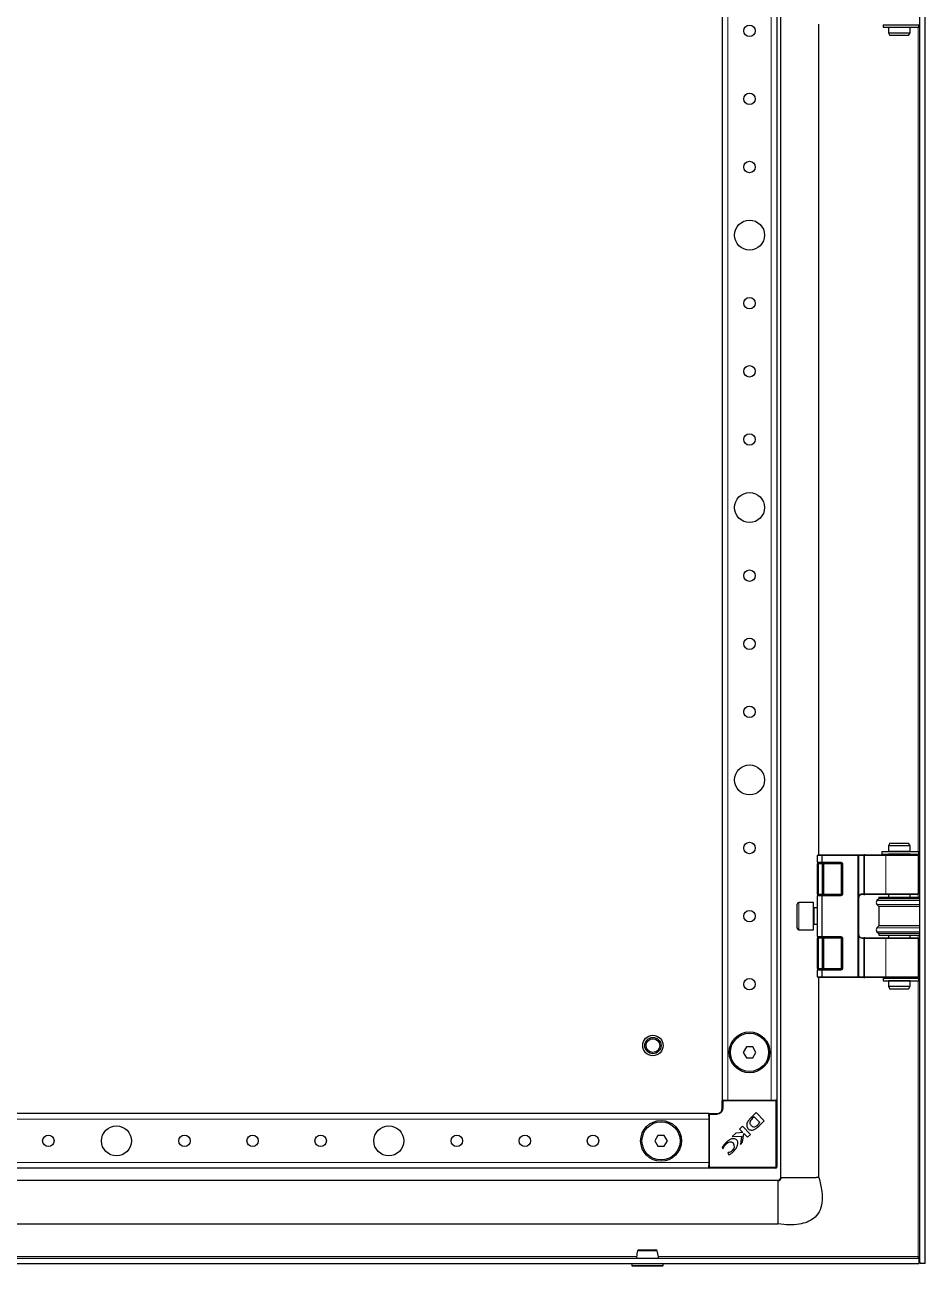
# Model space of a CAD drawing. Header units: millimetres. Extents: x -1275 to 3240, y -1281 to 1219.
# Drawn here: x 61.1 to 391.7, y -899.7 to -444 of the extents above; entities that cross this region are included whole.
import ezdxf

# ---------------------------------------------------------------- set-up
doc = ezdxf.new("R2010")
doc.units = ezdxf.units.MM

msp = doc.modelspace()

# ---------------------------------------------------------------- linework, layer by layer
at = {"color": 7, "linetype": 'Continuous', "lineweight": 25}
for p, q in [((389.74, -898.72), (389.74, 456.28)), ((391.74, -898.72), (391.74, 456.28)), ((338.74, -867.22), (338.74, 424.78)), ((317.24, 396.28), (317.24, -838.72)), ((337.24, 396.28), (337.24, -838.72)), ((352.74, -748.72), (352.74, -443.72)), ((376.3, -444.02), (376.3, -444.92)), ((376.3, -444.02), (376.32, -444.02)), ((376.3, -444.92), (376.32, -444.92)), ((376.32, -444.02), (376.32, -444.92)), ((376.32, -444.02), (376.4, -444.02)), ((376.32, -444.92), (376.4, -444.92)), ((376.4, -444.02), (389.39, -444.02)), ((376.4, -444.92), (389.39, -444.92)), ((378.24, -444.97), (378.24, -446.97)), ((382.77, -444.97), (378.24, -444.97)), ((378.74, -444.92), (378.74, -444.97)), ((386.24, -444.97), (382.77, -444.97)), ((385.74, -444.97), (385.74, -444.92)), ((386.24, -446.97), (386.24, -444.97)), ((389.39, -444.92), (389.39, -444.02)), ((378.24, -446.97), (378.82, -447.97)), ((378.24, -446.97), (382.77, -446.97)), ((382.7, -447.97), (378.82, -447.97)), ((385.67, -447.97), (382.7, -447.97)), ((382.77, -446.97), (386.24, -446.97)), ((385.67, -447.97), (386.24, -446.97)), ((378.82, -744.47), (378.24, -745.47)), ((378.24, -745.47), (378.24, -747.47)), ((386.24, -745.47), (378.24, -745.47)), ((378.82, -744.47), (385.67, -744.47)), ((386.24, -745.47), (385.67, -744.47)), ((386.24, -747.47), (386.24, -745.47)), ((352.24, -751.42), (352.24, -748.92)), ((352.24, -751.42), (352.24, -752.02)), ((352.44, -748.72), (353.83, -748.72)), ((353.87, -751.72), (352.54, -751.72)), ((353.74, -748.92), (353.74, -751.42)), ((353.83, -748.72), (367.04, -748.72)), ((360.94, -751.72), (353.87, -751.72)), ((367.04, -748.72), (369.26, -748.72)), ((367.24, -748.92), (367.24, -793.52)), ((369.54, -748.72), (369.26, -748.72)), ((369.54, -748.72), (377.43, -748.72)), ((375.87, -747.52), (375.87, -748.42)), ((375.87, -747.52), (375.92, -747.52)), ((375.87, -748.42), (375.92, -748.42)), ((375.92, -747.52), (389.39, -747.52)), ((375.92, -748.42), (389.39, -748.42)), ((377.43, -748.72), (389.04, -748.72)), ((382.77, -747.47), (378.24, -747.47)), ((378.24, -748.47), (378.24, -748.72)), ((382.77, -748.47), (378.24, -748.47)), ((378.74, -747.47), (378.74, -747.52)), ((378.74, -748.42), (378.74, -748.47)), ((386.24, -747.47), (382.77, -747.47)), ((386.24, -748.47), (382.77, -748.47)), ((385.74, -747.52), (385.74, -747.47)), ((385.74, -748.47), (385.74, -748.42)), ((386.24, -748.72), (386.24, -748.47)), ((389.24, -763.02), (389.24, -748.92)), ((389.39, -748.42), (389.39, -747.52)), ((352.24, -763.12), (352.24, -752.02)), ((354.24, -763.12), (354.24, -752.02)), ((361.24, -763.12), (361.24, -752.02)), ((352.24, -763.12), (352.24, -763.72)), ((352.24, -778.72), (352.24, -763.72)), ((352.54, -763.42), (353.87, -763.42)), ((353.74, -763.72), (353.74, -778.72)), ((353.87, -763.42), (360.94, -763.42)), ((369.26, -763.22), (368.74, -763.22)), ((369.26, -763.22), (369.54, -763.22)), ((377.43, -763.22), (369.54, -763.22)), ((374.74, -764.82), (374.04, -765.5)), ((374.74, -764.22), (374.74, -764.82)), ((374.74, -764.22), (389.74, -764.22)), ((389.74, -764.82), (374.74, -764.82)), ((389.04, -763.22), (377.43, -763.22)), ((378.24, -763.22), (378.24, -764.22)), ((386.24, -764.22), (386.24, -763.22)), ((344.74, -775.62), (344.74, -766.82)), ((350.74, -766.22), (345.34, -766.22)), ((350.74, -776.22), (350.74, -766.22)), ((352.24, -768.22), (350.99, -768.22)), ((374.04, -766.93), (374.74, -767.62)), ((374.74, -767.62), (374.74, -774.82)), ((389.74, -767.62), (374.74, -767.62)), ((350.99, -774.22), (352.24, -774.22)), ((345.34, -776.22), (350.74, -776.22)), ((352.24, -778.72), (352.24, -779.32)), ((353.87, -779.02), (352.54, -779.02)), ((360.94, -779.02), (353.87, -779.02)), ((368.74, -779.22), (369.26, -779.22)), ((369.54, -779.22), (369.26, -779.22)), ((369.54, -779.22), (377.43, -779.22)), ((374.74, -774.82), (374.04, -775.5)), ((374.04, -776.93), (374.74, -777.62)), ((389.74, -774.82), (374.74, -774.82)), ((374.74, -777.62), (374.74, -778.22)), ((389.74, -777.62), (374.74, -777.62)), ((374.74, -778.22), (389.74, -778.22)), ((377.43, -779.22), (389.04, -779.22)), ((378.24, -778.22), (378.24, -779.22)), ((386.24, -779.22), (386.24, -778.22)), ((352.24, -790.42), (352.24, -779.32)), ((354.24, -790.42), (354.24, -779.32)), ((361.24, -790.42), (361.24, -779.32)), ((389.24, -793.52), (389.24, -779.42)), ((352.24, -790.42), (352.24, -791.02)), ((352.24, -793.52), (352.24, -791.02)), ((352.54, -790.72), (353.87, -790.72)), ((353.74, -791.02), (353.74, -793.52)), ((353.87, -790.72), (360.94, -790.72)), ((353.83, -793.72), (352.44, -793.72)), ((352.74, -867.22), (352.74, -793.72)), ((367.04, -793.72), (353.83, -793.72)), ((369.26, -793.72), (367.04, -793.72)), ((369.26, -793.72), (369.54, -793.72)), ((377.43, -793.72), (369.54, -793.72)), ((376.3, -794.02), (376.3, -794.92)), ((376.3, -794.02), (376.32, -794.02)), ((376.3, -794.92), (376.32, -794.92)), ((376.32, -794.02), (376.32, -794.92)), ((376.32, -794.02), (376.4, -794.02)), ((376.32, -794.92), (376.4, -794.92)), ((376.4, -794.02), (389.39, -794.02)), ((376.4, -794.92), (389.39, -794.92)), ((389.04, -793.72), (377.43, -793.72)), ((378.24, -793.72), (378.24, -793.97)), ((382.77, -793.97), (378.24, -793.97)), ((378.24, -794.97), (378.24, -796.97)), ((382.77, -794.97), (378.24, -794.97)), ((378.24, -796.97), (378.82, -797.97)), ((378.24, -796.97), (382.77, -796.97)), ((378.74, -793.97), (378.74, -794.02)), ((378.74, -794.92), (378.74, -794.97)), ((386.24, -793.97), (382.77, -793.97)), ((386.24, -794.97), (382.77, -794.97)), ((382.77, -796.97), (386.24, -796.97)), ((385.67, -797.97), (386.24, -796.97)), ((385.74, -794.02), (385.74, -793.97)), ((385.74, -794.97), (385.74, -794.92)), ((386.24, -793.97), (386.24, -793.72)), ((386.24, -796.97), (386.24, -794.97)), ((389.39, -794.92), (389.39, -794.02)), ((382.7, -797.97), (378.82, -797.97)), ((385.67, -797.97), (382.7, -797.97)), ((326.09, -819.22), (324.93, -821.22)), ((328.4, -819.22), (326.09, -819.22)), ((329.55, -821.22), (328.4, -819.22)), ((324.93, -821.22), (326.09, -823.22)), ((326.09, -823.22), (328.4, -823.22)), ((328.4, -823.22), (329.55, -821.22)), ((317.24, -838.72), (317.54, -838.72)), ((317.24, -841.72), (317.24, -839.02)), ((317.54, -838.72), (318.19, -838.72)), ((318.19, -838.72), (319.24, -838.72)), ((319.24, -838.72), (335.24, -838.72)), ((335.24, -838.72), (336.3, -838.72)), ((336.3, -838.72), (336.94, -838.72)), ((336.94, -838.72), (337.24, -838.72)), ((337.24, -839.02), (337.24, -863.42)), ((312.24, -843.72), (-167.76, -843.72)), ((312.24, -843.72), (312.24, -844.02)), ((312.24, -844.66), (312.24, -844.02)), ((312.24, -844.66), (312.24, -845.72)), ((312.24, -845.72), (312.24, -861.72)), ((312.54, -843.72), (315.24, -843.72)), ((327.75, -845.25), (327.73, -845.27)), ((329.64, -843.36), (327.75, -845.25)), ((328.89, -844.84), (328.23, -845.52)), ((331.07, -847.03), (328.89, -844.84)), ((332.6, -846.32), (329.64, -843.36)), ((330.35, -847.77), (331.07, -847.03)), ((330.6, -848.31), (332.6, -846.32)), ((293.59, -851.72), (292.43, -853.72)), ((295.9, -851.72), (293.59, -851.72)), ((297.05, -853.72), (295.9, -851.72)), ((322.16, -850.84), (320.87, -852.13)), ((320.87, -852.13), (324.34, -851.95)), ((324.82, -850.67), (322.16, -850.84)), ((324.63, -848.37), (323.57, -849.43)), ((323.57, -849.43), (324.82, -850.67)), ((324.34, -851.95), (323.87, -855.05)), ((327.59, -851.33), (324.63, -848.37)), ((324.67, -854.25), (325.16, -850.98)), ((325.16, -850.98), (326.54, -852.37)), ((326.54, -852.37), (327.59, -851.33)), ((292.43, -853.72), (293.59, -855.72)), ((293.59, -855.72), (295.9, -855.72)), ((295.9, -855.72), (297.05, -853.72)), ((317.24, -856.09), (317.49, -856.6)), ((317.49, -856.6), (317.6, -856.49)), ((323.87, -855.05), (324.67, -854.25)), ((319.44, -858.04), (319.31, -858.17)), ((319.31, -858.17), (319.64, -858.86)), ((312.24, -863.72), (-167.76, -863.72)), ((312.24, -861.72), (312.24, -862.77)), ((312.24, -863.42), (312.24, -862.77)), ((312.24, -863.42), (312.24, -863.72)), ((336.94, -863.72), (312.54, -863.72)), ((337.74, -868.22), (-168.36, -868.22)), ((337.74, -884.22), (337.74, -868.54)), ((338.85, -867.22), (339.72, -867.22)), ((339.72, -867.22), (342.11, -867.22)), ((342.11, -867.22), (342.17, -867.22)), ((342.17, -867.22), (349.31, -867.22)), ((349.31, -867.22), (349.46, -867.22)), ((349.46, -867.22), (351.76, -867.22)), ((-295.26, -884.22), (337.74, -884.22)), ((-300.96, -896.72), (389.44, -896.72)), ((389.14, -896.12), (389.34, -896.72)), ((389.44, -896.72), (389.44, -898.72)), ((-300.96, -898.72), (389.44, -898.72)), ((283.99, -898.72), (283.99, -899.47)), ((295.24, -899.72), (284.24, -899.72)), ((295.49, -899.47), (295.49, -898.72)), ((391.74, -898.72), (389.74, -898.72))]:
    msp.add_line(p, q, dxfattribs=at)
at = {"color": 8, "linetype": 'Continuous', "lineweight": 18}
for p, q in [((319.24, 396.28), (319.24, -838.72)), ((335.24, 396.28), (335.24, -838.72)), ((376.4, -444.02), (376.4, -444.92)), ((389.14, -444.92), (389.14, -747.52)), ((353.74, -748.92), (352.24, -748.92)), ((352.24, -751.42), (353.74, -751.42)), ((352.54, -751.72), (352.54, -752.02)), ((367.04, -748.92), (353.74, -748.92)), ((353.74, -751.42), (360.94, -751.42)), ((353.94, -751.72), (353.94, -752.02)), ((354.54, -752.02), (354.54, -751.72)), ((360.94, -751.42), (360.94, -751.72)), ((360.94, -752.02), (360.94, -751.72)), ((367.04, -748.92), (367.04, -748.72)), ((367.04, -793.52), (367.04, -748.92)), ((367.04, -748.92), (367.24, -748.92)), ((369.26, -748.92), (367.24, -748.92)), ((369.26, -748.72), (369.26, -748.92)), ((369.26, -763.02), (369.26, -748.92)), ((369.4, -748.92), (369.26, -748.92)), ((377.29, -748.92), (369.4, -748.92)), ((369.4, -748.92), (369.4, -763.02)), ((375.92, -747.52), (375.92, -748.42)), ((389.24, -748.92), (377.29, -748.92)), ((377.29, -763.02), (377.29, -748.92)), ((389.14, -748.42), (389.14, -748.74)), ((352.54, -752.02), (352.24, -752.02)), ((353.94, -752.02), (352.54, -752.02)), ((352.54, -752.02), (352.54, -763.12)), ((354.24, -752.02), (353.94, -752.02)), ((353.94, -763.12), (353.94, -752.02)), ((354.54, -752.02), (354.24, -752.02)), ((360.94, -752.02), (354.54, -752.02)), ((354.54, -752.02), (354.54, -763.12)), ((361.24, -752.02), (360.94, -752.02)), ((360.94, -763.12), (360.94, -752.02)), ((361.54, -752.02), (361.24, -752.02)), ((361.54, -752.02), (361.54, -763.12)), ((352.54, -763.12), (352.24, -763.12)), ((353.74, -763.72), (352.24, -763.72)), ((352.54, -763.12), (353.94, -763.12)), ((352.54, -763.12), (352.54, -763.42)), ((360.94, -763.72), (353.74, -763.72)), ((353.94, -763.12), (353.94, -763.42)), ((354.24, -763.12), (353.94, -763.12)), ((354.54, -763.12), (354.24, -763.12)), ((354.54, -763.42), (354.54, -763.12)), ((354.54, -763.12), (360.94, -763.12)), ((360.94, -763.42), (360.94, -763.12)), ((361.24, -763.12), (360.94, -763.12)), ((360.94, -763.42), (360.94, -763.72)), ((361.54, -763.12), (361.24, -763.12)), ((368.74, -763.02), (369.26, -763.02)), ((368.74, -763.02), (368.74, -763.22)), ((369.4, -763.02), (369.26, -763.02)), ((369.26, -763.02), (369.26, -763.22)), ((369.4, -763.02), (377.29, -763.02)), ((389.74, -765.5), (374.04, -765.5)), ((377.29, -763.02), (389.24, -763.02)), ((389.14, -763.19), (389.14, -764.22)), ((345.34, -766.22), (345.34, -776.22)), ((350.99, -768.22), (350.99, -771.22)), ((389.74, -766.93), (374.04, -766.93)), ((350.99, -771.22), (350.99, -774.22)), ((352.24, -778.72), (353.74, -778.72)), ((352.54, -779.32), (352.54, -779.02)), ((353.74, -778.72), (360.94, -778.72)), ((353.94, -779.32), (353.94, -779.02)), ((354.54, -779.32), (354.54, -779.02)), ((360.94, -779.02), (360.94, -778.72)), ((360.94, -779.32), (360.94, -779.02)), ((368.74, -779.22), (368.74, -779.42)), ((369.26, -779.22), (369.26, -779.42)), ((389.74, -775.5), (374.04, -775.5)), ((389.74, -776.93), (374.04, -776.93)), ((389.14, -778.22), (389.14, -779.24)), ((352.54, -779.32), (352.24, -779.32)), ((353.94, -779.32), (352.54, -779.32)), ((352.54, -779.32), (352.54, -790.42)), ((353.94, -790.42), (353.94, -779.32)), ((353.94, -779.32), (354.24, -779.32)), ((354.24, -779.32), (354.54, -779.32)), ((360.94, -779.32), (354.54, -779.32)), ((354.54, -779.32), (354.54, -790.42)), ((360.94, -779.32), (361.24, -779.32)), ((360.94, -790.42), (360.94, -779.32)), ((361.24, -779.32), (361.54, -779.32)), ((361.54, -779.32), (361.54, -790.42)), ((369.26, -779.42), (368.74, -779.42)), ((369.26, -793.52), (369.26, -779.42)), ((369.26, -779.42), (369.4, -779.42)), ((377.29, -779.42), (369.4, -779.42)), ((369.4, -779.42), (369.4, -793.52)), ((377.29, -793.52), (377.29, -779.42)), ((389.24, -779.42), (377.29, -779.42)), ((352.24, -790.42), (352.54, -790.42)), ((353.74, -791.02), (352.24, -791.02)), ((352.54, -790.72), (352.54, -790.42)), ((352.54, -790.42), (353.94, -790.42)), ((360.94, -791.02), (353.74, -791.02)), ((353.94, -790.72), (353.94, -790.42)), ((354.24, -790.42), (353.94, -790.42)), ((354.54, -790.42), (354.24, -790.42)), ((354.54, -790.72), (354.54, -790.42)), ((354.54, -790.42), (360.94, -790.42)), ((360.94, -790.72), (360.94, -790.42)), ((361.24, -790.42), (360.94, -790.42)), ((360.94, -791.02), (360.94, -790.72)), ((361.54, -790.42), (361.24, -790.42)), ((352.24, -793.52), (353.74, -793.52)), ((353.74, -793.52), (367.04, -793.52)), ((367.04, -793.72), (367.04, -793.52)), ((367.24, -793.52), (367.04, -793.52)), ((367.24, -793.52), (369.26, -793.52)), ((369.26, -793.52), (369.4, -793.52)), ((369.26, -793.52), (369.26, -793.72)), ((369.4, -793.52), (377.29, -793.52)), ((376.4, -794.02), (376.4, -794.92)), ((377.29, -793.52), (389.24, -793.52)), ((389.14, -793.69), (389.14, -794.02)), ((389.14, -794.92), (389.14, -896.12)), ((317.24, -839.02), (317.54, -839.02)), ((317.24, -841.72), (317.54, -841.72)), ((317.54, -839.02), (317.54, -838.72)), ((317.54, -839.02), (317.54, -841.72)), ((336.94, -839.02), (317.54, -839.02)), ((336.94, -839.02), (336.94, -838.72)), ((336.94, -863.42), (336.94, -839.02)), ((336.94, -839.02), (337.24, -839.02)), ((312.24, -845.72), (-167.76, -845.72)), ((312.24, -844.02), (312.54, -844.02)), ((312.54, -844.02), (312.54, -843.72)), ((315.24, -844.02), (312.54, -844.02)), ((312.54, -844.02), (312.54, -863.42)), ((315.24, -843.72), (315.24, -844.02)), ((312.24, -861.72), (-167.76, -861.72)), ((312.24, -863.42), (312.54, -863.42)), ((312.54, -863.42), (336.94, -863.42)), ((312.54, -863.72), (312.54, -863.42)), ((336.94, -863.42), (336.94, -863.72)), ((336.94, -863.42), (337.24, -863.42)), ((285.77, -896.12), (-197.29, -896.12)), ((389.14, -896.12), (293.71, -896.12)), ((283.99, -899.47), (295.49, -899.47))]:
    msp.add_line(p, q, dxfattribs=at)
at = {"color": 7, "linetype": 'Continuous', "lineweight": 25}
for centre, radius in [((327.24, -446.22), 2.1), ((327.24, -471.22), 2.1), ((327.24, -496.22), 2.1), ((327.24, -521.22), 5.5), ((327.24, -546.22), 2.1), ((327.24, -571.22), 2.1), ((327.24, -596.22), 2.1), ((327.24, -621.22), 5.5), ((327.24, -646.22), 2.1), ((327.24, -671.22), 2.1), ((327.24, -696.22), 2.1), ((327.24, -721.22), 5.5), ((327.24, -746.22), 2.1), ((327.24, -771.22), 2.1), ((327.24, -796.22), 2.1), ((291.74, -818.72), 3.75), ((327.24, -821.22), 7.5), ((327.24, -821.22), 7), ((291.74, -818.72), 3), ((291.74, -818.72), 2.5), ((294.74, -853.72), 7.5), ((294.74, -853.72), 7), ((69.74, -853.72), 2.1), ((94.74, -853.72), 5.5), ((119.74, -853.72), 2.1), ((144.74, -853.72), 2.1), ((169.74, -853.72), 2.1), ((194.74, -853.72), 5.5), ((219.74, -853.72), 2.1), ((244.74, -853.72), 2.1), ((269.74, -853.72), 2.1)]:
    msp.add_circle(centre, radius, dxfattribs=at)
for centre, radius, start, end in [((352.44, -748.92), 0.2, 90, 180), ((352.54, -751.42), 0.3, 180, 270), ((353.94, -752.02), 0.3, 0, 90), ((360.94, -752.02), 0.3, 0, 90), ((367.04, -748.92), 0.2, 0, 90), ((389.04, -748.92), 0.2, 0, 90), ((352.54, -763.72), 0.3, 90, 180), ((353.94, -763.12), 0.3, 270, 0), ((360.94, -763.12), 0.3, 270, 0), ((368.74, -764.72), 1.5, 90, 180), ((374.74, -766.22), 1, 134.427, 225.573), ((389.04, -763.02), 0.2, 270, 0), ((345.34, -766.82), 0.6, 90, 180), ((350.99, -767.97), 0.25, 180, 270), ((350.99, -774.47), 0.25, 90, 180), ((345.34, -775.62), 0.6, 180, 270), ((352.54, -778.72), 0.3, 180, 270), ((353.94, -779.32), 0.3, 0, 90), ((360.94, -779.32), 0.3, 0, 90), ((368.74, -777.72), 1.5, 180, 270), ((374.74, -776.22), 1, 134.427, 225.573), ((389.04, -779.42), 0.2, 0, 90), ((352.54, -791.02), 0.3, 90, 180), ((353.94, -790.42), 0.3, 270, 0), ((360.94, -790.42), 0.3, 270, 0), ((352.44, -793.52), 0.2, 180, 270), ((367.04, -793.52), 0.2, 270, 0), ((389.04, -793.52), 0.2, 270, 0), ((315.24, -841.72), 2, 270, 0), ((317.54, -839.02), 0.3, 90, 180), ((336.94, -839.02), 0.3, 0, 90), ((312.54, -844.02), 0.3, 90, 180), ((326.94, -845.11), 4.87, 290.3445, 318.7777), ((326.17, -843.3), 6.12, 306.9888, 313.0744), ((320.17, -856.12), 1.94, 53.3097, 142.3464), ((319.73, -855.72), 1.97, 308.454, 35.887), ((312.54, -863.42), 0.3, 180, 270), ((336.94, -863.42), 0.3, 270, 0), ((286.63, -894.22), 0.5, 89.9982, 165.4001), ((292.85, -894.22), 0.5, 15.316, 90.0228), ((284.24, -899.47), 0.25, 180, 270), ((295.24, -899.47), 0.25, 270, 0)]:
    msp.add_arc(centre, radius, start, end, dxfattribs=at)
at = {"color": 8, "linetype": 'Continuous', "lineweight": 18}
for centre, radius, start, end in [((360.94, -752.02), 0.6, 0, 90), ((369.58, -748.89), 0.179, 101.4218, 188.0495), ((377.47, -748.89), 0.179, 101.4218, 188.0495), ((360.94, -763.12), 0.6, 270, 0), ((368.74, -764.72), 1.7, 90, 151.9275), ((369.58, -763.04), 0.179, 171.9505, 258.5782), ((377.47, -763.04), 0.179, 171.9505, 258.5782), ((360.94, -779.32), 0.6, 0, 90), ((368.74, -777.72), 1.7, 208.0725, 270), ((369.58, -779.39), 0.179, 101.4218, 188.0495), ((377.47, -779.39), 0.179, 101.4218, 188.0495), ((360.94, -790.42), 0.6, 270, 0), ((369.58, -793.54), 0.179, 171.9505, 258.5782), ((377.47, -793.54), 0.179, 171.9505, 258.5782), ((315.24, -841.72), 2.3, 270, 0)]:
    msp.add_arc(centre, radius, start, end, dxfattribs=at)
at = {"color": 7, "linetype": 'Continuous', "lineweight": 25}
for centre, major_axis, start_param, end_param in [((353.83, -748.92), (0, 0.2), 0, 1.570796), ((353.87, -751.42), (0, 0.3), 1.570796, 3.141593), ((353.87, -763.72), (0, 0.3), 0, 1.570796), ((353.87, -778.72), (0, 0.3), 1.570796, 3.141593), ((353.87, -791.02), (0, 0.3), 0, 1.570796), ((353.83, -793.52), (0, 0.2), 1.570796, 3.141593)]:
    msp.add_ellipse(centre, major_axis=major_axis, ratio=0.414214, start_param=start_param, end_param=end_param, dxfattribs=at)
for points, knots in [([(326.59, -846.6), (326.48, -846.8), (326.28, -847.19), (326.16, -847.83), (326.2, -848.42), (326.4, -848.96), (326.76, -849.39), (327.27, -849.68), (327.93, -849.8), (328.39, -849.72), (328.64, -849.67)], [0, 0, 0, 0, 0.138091, 0.265455, 0.384013, 0.496103, 0.605759, 0.71979, 0.847662, 1, 1, 1, 1]), ([(327.27, -845.76), (327.14, -845.91), (326.89, -846.17), (326.68, -846.47), (326.59, -846.6)], [0, 0, 0, 0, 0.5518299, 1, 1, 1, 1]), ([(327.73, -845.27), (327.65, -845.35), (327.5, -845.51), (327.35, -845.67), (327.27, -845.76)], [0, 0, 0, 0, 0.486421, 1, 1, 1, 1]), ([(328.23, -845.52), (328.04, -845.72), (327.69, -846.09), (327.37, -846.63), (327.31, -847.08), (327.37, -847.42), (327.56, -847.77), (327.76, -847.98), (327.87, -848.1)], [0, 0, 0, 0, 0.274676, 0.503042, 0.607381, 0.716579, 0.843412, 1, 1, 1, 1]), ([(327.87, -848.1), (327.96, -848.19), (328.14, -848.36), (328.41, -848.54), (328.69, -848.63), (329.01, -848.63), (329.42, -848.48), (329.7, -848.29), (329.85, -848.19)], [0, 0, 0, 0, 0.176808, 0.319231, 0.43938, 0.552395, 0.749205, 1, 1, 1, 1]), ([(318.35, -854.58), (318.1, -854.84), (317.68, -855.31), (317.37, -855.86), (317.24, -856.09)], [0, 0, 0, 0, 0.577653, 1, 1, 1, 1]), ([(317.6, -856.49), (317.75, -856.18), (318.01, -855.61), (318.44, -855.15), (318.63, -854.94)], [0, 0, 0, 0, 0.547643, 1, 1, 1, 1]), ([(322.58, -853.46), (322.41, -853.32), (322.08, -853.04), (321.38, -852.87), (320.51, -853), (319.43, -853.57), (318.75, -854.21), (318.35, -854.58)], [0, 0, 0, 0, 0.130532, 0.266031, 0.423997, 0.666819, 1, 1, 1, 1]), ([(321.37, -857.62), (321.7, -857.25), (322.32, -856.56), (322.87, -855.39), (323.01, -854.44), (322.85, -853.8), (322.67, -853.57), (322.58, -853.46)], [0, 0, 0, 0, 0.315674, 0.58952, 0.813199, 0.909026, 1, 1, 1, 1]), ([(320.96, -857.26), (320.7, -857.48), (320.25, -857.86), (319.68, -857.98), (319.44, -858.04)], [0, 0, 0, 0, 0.579608, 1, 1, 1, 1]), ([(319.64, -858.86), (319.98, -858.68), (320.61, -858.34), (321.13, -857.85), (321.37, -857.62)], [0, 0, 0, 0, 0.5368, 1, 1, 1, 1]), ([(338.78, -867.22), (338.76, -867.35), (338.74, -867.6), (338.6, -867.8), (338.48, -867.89), (338.43, -867.99), (338.41, -868.06), (338.4, -868.12), (338.38, -868.15), (338.36, -868.19), (338.33, -868.24), (338.27, -868.29), (338.16, -868.35), (337.97, -868.39), (337.82, -868.38), (337.74, -868.38)], [0, 0, 0, 0, 0.2334106, 0.4185463, 0.5493508, 0.5950261, 0.6313287, 0.6471113, 0.6619944, 0.6766392, 0.6917419, 0.7255626, 0.7667935, 0.8726273, 1, 1, 1, 1]), ([(352.74, -867.22), (353.15, -868.9), (353.88, -871.94), (353.98, -876.25), (353.01, -879.8), (350.95, -882.25), (348.31, -883.68), (345.3, -884.42), (341.69, -884.62), (339.13, -884.36), (337.74, -884.22)], [0, 0, 0, 0, 0.176067, 0.318225, 0.435596, 0.543482, 0.633889, 0.737152, 0.858183, 1, 1, 1, 1]), ([(337.74, -868.22), (337.97, -868.07), (338.37, -867.8), (338.63, -867.4), (338.74, -867.22)], [0, 0, 0, 0, 0.556114, 1, 1, 1, 1]), ([(286.15, -894.07), (285.96, -894.81), (285.74, -895.67), (285.72, -896.59), (285.72, -896.72)], [0, 0, 0, 0, 0.85815, 1, 1, 1, 1]), ([(286.63, -893.72), (286.67, -893.72), (286.76, -893.72), (287.31, -893.72), (288.12, -893.72), (289.11, -893.72), (290.17, -893.72), (290.96, -893.72), (291.35, -893.72), (291.44, -893.72)], [0, 0, 0, 0, 0.158514, 0.317278, 0.475863, 0.634247, 0.792477, 0.950708, 1, 1, 1, 1]), ([(291.44, -893.72), (291.64, -893.72), (292.11, -893.72), (292.65, -893.72), (292.78, -893.72), (292.84, -893.72)], [0, 0, 0, 0, 0.2565532, 0.6279811, 1, 1, 1, 1]), ([(293.76, -896.72), (293.76, -896.59), (293.74, -895.67), (293.52, -894.81), (293.33, -894.07)], [0, 0, 0, 0, 0.14185, 1, 1, 1, 1]), ([(389.44, -897.01), (389.47, -897.09), (389.58, -897.42), (389.7, -897.98), (389.73, -898.47), (389.74, -898.72)], [0, 0, 0, 0, 0.141742, 0.566203, 1, 1, 1, 1])]:
    msp.add_open_spline(points, degree=3, knots=knots, dxfattribs=at)
for points in [[(352.74, -867.22), (352.7, -867.22), (352.61, -867.22), (352.05, -867.22), (351.76, -867.22)], [(389.44, -896.72), (389.42, -896.71), (389.37, -896.69), (389.29, -896.55), (389.22, -896.35), (389.17, -896.2), (389.14, -896.12)]]:
    msp.add_open_spline(points, degree=3, dxfattribs=at)
at = {"color": 8, "linetype": 'Continuous', "lineweight": 18}
for points, knots in [([(291.71, -894.09), (291.6, -894.09), (291.15, -894.09), (290.63, -894.09), (289.84, -894.09), (289.01, -894.09), (287.87, -894.09), (286.92, -894.09), (286.34, -894.09), (286.09, -894.09), (286.15, -894.09), (286.16, -894.09)], [0, 0, 0, 0, 0.048751, 0.2049421, 0.2053925, 0.3620339, 0.5188266, 0.6757989, 0.8329225, 0.9897783, 1, 1, 1, 1]), ([(293.3, -894.09), (293.31, -894.09), (293.37, -894.09), (293.06, -894.09), (292.48, -894.09), (291.93, -894.09), (291.71, -894.09)], [0, 0, 0, 0, 0.083271, 0.424284, 0.764725, 1, 1, 1, 1])]:
    msp.add_open_spline(points, degree=3, knots=knots, dxfattribs=at)

doc.saveas('drawing.dxf')
